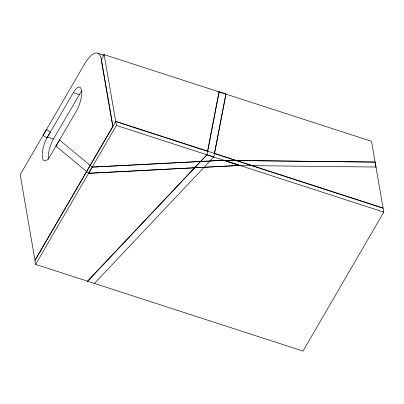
<?xml version="1.0" encoding="UTF-8"?>
<svg xmlns="http://www.w3.org/2000/svg" width="404" height="404" viewBox="0 0 404 404"><rect width="100%" height="100%" fill="white"/><g stroke="black" fill="none" stroke-linecap="round" stroke-linejoin="round"><path stroke-width="0.61" d="M206.959 154.722L219.084 91.753L225.947 93.975L213.802 156.944M46.571 129.204L50.248 132.224L46.935 137.921L74.543 90.617A15.302 5.166 -72 0 1 81.588 90.87A15.302 5.166 -72 0 1 76.982 110.045L49.379 157.348A15.302 5.166 -72 0 1 42.329 157.095A15.302 5.166 -72 0 1 46.935 137.921L43.006 135.335L46.637 129.224M48.379 159.302A15.302 5.166 -72 0 1 52.949 139.87L80.558 92.572A15.302 5.166 -72 0 1 81.982 90.834M214.029 153.374L383.078 208.181L371.529 141.304L104.161 54.631L101.252 59.63L112.807 126.508M59.489 139.941L92.289 167.16L88.723 173.291L55.924 146.071L59.56 139.961M115.741 121.402L34.931 260.338L35.633 264.378L302.995 351.056L383.8 212.12L383.103 208.08L115.741 121.402L116.438 125.442L35.633 264.378M87.496 281.26L206.914 154.772L87.537 281.25M94.354 283.482L213.782 157.04L206.919 154.818M219.084 91.753L207.641 151.172M225.947 93.975L214.504 153.399M88.653 173.271L239.683 165.438L223.861 160.267L92.213 167.094L223.867 160.312L239.683 165.438L88.723 173.291M375.159 162.085L223.836 160.368L375.159 162.085L375.983 167.089M46.935 137.921L47.45 137.077L53.469 139.026M239.653 165.494L376.013 167.034M97.904 53.298L103.924 55.247A31.35 10.585 -72 0 0 102.581 54.894M73.311 92.617L79.325 94.566M208.035 151.434L115.716 121.503L104.161 54.631M116.438 125.442L383.8 212.12M84.522 64.09L20.2 174.679L35.007 260.408L112.903 126.472L101.353 59.595A31.35 10.585 -72 0 0 84.522 64.09"/></g></svg>
